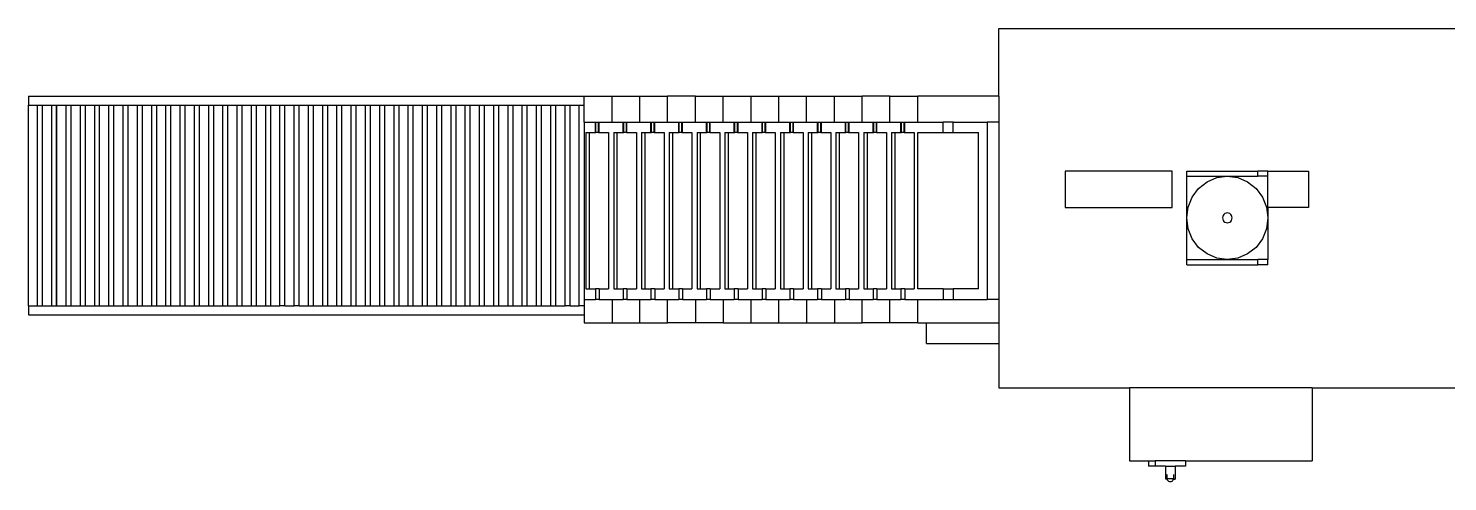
# Model space of a CAD drawing. Header units: centimetres. Extents: x -377814 to 22192, y -2203 to 213441.
# Drawn here: x 16138 to 16924, y -1928 to -1677 of the extents above; entities that cross this region are included whole.
import ezdxf

# ---------------------------------------------------------------- set-up
doc = ezdxf.new("R2010")
doc.units = ezdxf.units.CM
doc.header["$LTSCALE"] = 25.4
doc.layers.get('0').update_dxf_attribs({"color": 200})
doc.layers.add('Maquinas', color=200, linetype='Continuous')

msp = doc.modelspace()

# ---------------------------------------------------------------- linework, layer by layer
for p, q in [((16138.21, -1714.5), (16138.21, -1719.47)), ((16138.21, -1830.55), (16138.21, -1719.47)), ((16138.21, -1719.47), (16143.34, -1719.47)), ((16143.34, -1830.55), (16143.34, -1719.47)), ((16138.21, -1830.55), (16138.21, -1835.52)), ((16138.21, -1830.55), (16143.34, -1830.55))]:
    msp.add_line(p, q)
at = {"layer": 'Maquinas'}
for p, q in [((16675.58, -1714.5), (16675.58, -1677.01)), ((16675.58, -1677.01), (17220.53, -1677.01)), ((16138.21, -1714.5), (16446.05, -1714.5)), ((16143.34, -1719.47), (16146.11, -1719.47)), ((16146.11, -1830.55), (16146.11, -1719.47)), ((16146.11, -1719.47), (16151.24, -1719.47)), ((16151.24, -1830.55), (16151.24, -1719.47)), ((16151.24, -1719.47), (16153.61, -1719.47)), ((16153.61, -1719.47), (16153.61, -1830.55)), ((16153.61, -1719.47), (16154, -1719.47)), ((16154, -1830.55), (16154, -1719.47)), ((16154, -1719.47), (16159.13, -1719.47)), ((16159.13, -1830.55), (16159.13, -1719.47)), ((16159.13, -1719.47), (16161.89, -1719.47)), ((16161.89, -1830.55), (16161.89, -1719.47)), ((16161.89, -1719.47), (16167.02, -1719.47)), ((16167.02, -1830.55), (16167.02, -1719.47)), ((16167.02, -1719.47), (16169.79, -1719.47)), ((16169.79, -1830.55), (16169.79, -1719.47)), ((16169.79, -1719.47), (16174.92, -1719.47)), ((16174.92, -1830.55), (16174.92, -1719.47)), ((16174.92, -1719.47), (16177.68, -1719.47)), ((16177.68, -1830.55), (16177.68, -1719.47)), ((16177.68, -1719.47), (16182.81, -1719.47)), ((16182.81, -1830.55), (16182.81, -1719.47)), ((16182.81, -1719.47), (16185.57, -1719.47)), ((16185.57, -1830.55), (16185.57, -1719.47)), ((16185.57, -1719.47), (16190.7, -1719.47)), ((16190.7, -1830.55), (16190.7, -1719.47)), ((16190.7, -1719.47), (16193.47, -1719.47)), ((16193.47, -1830.55), (16193.47, -1719.47)), ((16193.47, -1719.47), (16198.6, -1719.47)), ((16198.6, -1830.55), (16198.6, -1719.47)), ((16198.6, -1719.47), (16201.36, -1719.47)), ((16201.36, -1830.55), (16201.36, -1719.47)), ((16201.36, -1719.47), (16206.49, -1719.47)), ((16206.49, -1830.55), (16206.49, -1719.47)), ((16206.49, -1719.47), (16209.25, -1719.47)), ((16209.25, -1830.55), (16209.25, -1719.47)), ((16209.25, -1719.47), (16214.38, -1719.47)), ((16214.38, -1830.55), (16214.38, -1719.47)), ((16214.38, -1719.47), (16217.15, -1719.47)), ((16217.15, -1830.55), (16217.15, -1719.47)), ((16217.15, -1719.47), (16222.28, -1719.47)), ((16222.28, -1830.55), (16222.28, -1719.47)), ((16222.28, -1719.47), (16225.04, -1719.47)), ((16225.04, -1830.55), (16225.04, -1719.47)), ((16225.04, -1719.47), (16230.17, -1719.47)), ((16230.17, -1830.55), (16230.17, -1719.47)), ((16230.17, -1719.47), (16232.93, -1719.47)), ((16232.93, -1830.55), (16232.93, -1719.47)), ((16232.93, -1719.47), (16238.06, -1719.47)), ((16238.06, -1830.55), (16238.06, -1719.47)), ((16238.06, -1719.47), (16240.82, -1719.47)), ((16240.82, -1830.55), (16240.82, -1719.47)), ((16240.82, -1719.47), (16245.96, -1719.47)), ((16245.96, -1830.55), (16245.96, -1719.47)), ((16245.96, -1719.47), (16248.72, -1719.47)), ((16248.72, -1830.55), (16248.72, -1719.47)), ((16248.72, -1719.47), (16253.85, -1719.47)), ((16253.85, -1830.55), (16253.85, -1719.47)), ((16253.85, -1719.47), (16256.61, -1719.47)), ((16256.61, -1830.55), (16256.61, -1719.47)), ((16256.61, -1719.47), (16261.74, -1719.47)), ((16261.74, -1830.55), (16261.74, -1719.47)), ((16261.74, -1719.47), (16264.5, -1719.47)), ((16264.5, -1830.55), (16264.5, -1719.47)), ((16264.5, -1719.47), (16269.63, -1719.47)), ((16269.63, -1830.55), (16269.63, -1719.47)), ((16269.63, -1719.47), (16272.4, -1719.47)), ((16272.4, -1830.55), (16272.4, -1719.47)), ((16272.4, -1719.47), (16277.53, -1719.47)), ((16277.53, -1830.55), (16277.53, -1719.47)), ((16277.53, -1719.47), (16280.29, -1719.47)), ((16280.29, -1830.55), (16280.29, -1719.47)), ((16280.29, -1719.47), (16285.42, -1719.47)), ((16285.42, -1830.55), (16285.42, -1719.47)), ((16285.42, -1719.47), (16288.18, -1719.47)), ((16288.18, -1830.55), (16288.18, -1719.47)), ((16288.18, -1719.47), (16293.31, -1719.47)), ((16293.31, -1830.55), (16293.31, -1719.47)), ((16293.31, -1719.47), (16296.08, -1719.47)), ((16296.08, -1830.55), (16296.08, -1719.47)), ((16296.08, -1719.47), (16301.21, -1719.47)), ((16301.21, -1830.55), (16301.21, -1719.47)), ((16301.21, -1719.47), (16303.97, -1719.47)), ((16303.97, -1830.55), (16303.97, -1719.47)), ((16303.97, -1719.47), (16309.1, -1719.47)), ((16309.1, -1830.55), (16309.1, -1719.47)), ((16309.1, -1719.47), (16311.86, -1719.47)), ((16311.86, -1830.55), (16311.86, -1719.47)), ((16311.86, -1719.47), (16316.99, -1719.47)), ((16316.99, -1830.55), (16316.99, -1719.47)), ((16316.99, -1719.47), (16319.76, -1719.47)), ((16319.76, -1830.55), (16319.76, -1719.47)), ((16319.76, -1719.47), (16324.89, -1719.47)), ((16324.89, -1830.55), (16324.89, -1719.47)), ((16324.89, -1719.47), (16327.65, -1719.47)), ((16327.65, -1830.55), (16327.65, -1719.47)), ((16327.65, -1719.47), (16332.78, -1719.47)), ((16332.78, -1830.55), (16332.78, -1719.47)), ((16332.78, -1719.47), (16335.54, -1719.47)), ((16335.54, -1830.55), (16335.54, -1719.47)), ((16335.54, -1719.47), (16340.67, -1719.47)), ((16340.67, -1830.55), (16340.67, -1719.47)), ((16340.67, -1719.47), (16343.44, -1719.47)), ((16343.44, -1830.55), (16343.44, -1719.47)), ((16343.44, -1719.47), (16348.57, -1719.47)), ((16348.57, -1830.55), (16348.57, -1719.47)), ((16348.57, -1719.47), (16351.33, -1719.47)), ((16351.33, -1830.55), (16351.33, -1719.47)), ((16351.33, -1719.47), (16356.46, -1719.47)), ((16356.46, -1830.55), (16356.46, -1719.47)), ((16356.46, -1719.47), (16359.22, -1719.47)), ((16359.22, -1830.55), (16359.22, -1719.47)), ((16359.22, -1719.47), (16364.35, -1719.47)), ((16364.35, -1830.55), (16364.35, -1719.47)), ((16364.35, -1719.47), (16367.12, -1719.47)), ((16367.12, -1830.55), (16367.12, -1719.47)), ((16367.12, -1719.47), (16372.25, -1719.47)), ((16372.25, -1830.55), (16372.25, -1719.47)), ((16372.25, -1719.47), (16375.01, -1719.47)), ((16375.01, -1830.55), (16375.01, -1719.47)), ((16375.01, -1719.47), (16380.14, -1719.47)), ((16380.14, -1830.55), (16380.14, -1719.47)), ((16380.14, -1719.47), (16382.9, -1719.47)), ((16382.9, -1830.55), (16382.9, -1719.47)), ((16382.9, -1719.47), (16388.03, -1719.47)), ((16388.03, -1830.55), (16388.03, -1719.47)), ((16388.03, -1719.47), (16390.8, -1719.47)), ((16390.8, -1830.55), (16390.8, -1719.47)), ((16390.8, -1719.47), (16395.93, -1719.47)), ((16395.93, -1830.55), (16395.93, -1719.47)), ((16395.93, -1719.47), (16398.69, -1719.47)), ((16398.69, -1830.55), (16398.69, -1719.47)), ((16398.69, -1719.47), (16403.82, -1719.47)), ((16403.82, -1830.55), (16403.82, -1719.47)), ((16403.82, -1719.47), (16406.58, -1719.47)), ((16406.58, -1830.55), (16406.58, -1719.47)), ((16406.58, -1719.47), (16411.71, -1719.47)), ((16411.71, -1830.55), (16411.71, -1719.47)), ((16411.71, -1719.47), (16414.47, -1719.47)), ((16414.47, -1830.55), (16414.47, -1719.47)), ((16414.47, -1719.47), (16419.61, -1719.47)), ((16419.61, -1830.55), (16419.61, -1719.47)), ((16419.61, -1719.47), (16422.37, -1719.47)), ((16422.37, -1830.55), (16422.37, -1719.47)), ((16422.37, -1719.47), (16427.5, -1719.47)), ((16427.5, -1830.55), (16427.5, -1719.47)), ((16427.5, -1719.47), (16430.26, -1719.47)), ((16430.26, -1830.55), (16430.26, -1719.47)), ((16430.26, -1719.47), (16435.39, -1719.47)), ((16435.39, -1830.55), (16435.39, -1719.47)), ((16435.39, -1719.47), (16438.15, -1719.47)), ((16438.15, -1830.55), (16438.15, -1719.47)), ((16438.15, -1719.47), (16443.28, -1719.47)), ((16443.28, -1830.55), (16443.28, -1719.47)), ((16443.28, -1719.47), (16446.05, -1719.47)), ((16446.05, -1714.5), (16461.43, -1714.5)), ((16446.05, -1719.47), (16446.05, -1714.5)), ((16446.05, -1728.91), (16446.05, -1719.47)), ((16461.43, -1728.91), (16461.43, -1714.5)), ((16461.43, -1714.5), (16476.81, -1714.5)), ((16476.81, -1714.5), (16492.2, -1714.5)), ((16476.81, -1728.91), (16476.81, -1714.5)), ((16492.2, -1728.91), (16492.2, -1714.5)), ((16507.58, -1714.5), (16492.2, -1714.5)), ((16507.58, -1728.91), (16507.58, -1714.5)), ((16507.58, -1714.5), (16522.96, -1714.5)), ((16522.96, -1728.91), (16522.96, -1714.5)), ((16522.96, -1714.5), (16538.35, -1714.5)), ((16538.35, -1714.5), (16553.73, -1714.5)), ((16538.35, -1728.91), (16538.35, -1714.5)), ((16553.73, -1714.5), (16569.11, -1714.5)), ((16553.73, -1728.91), (16553.73, -1714.5)), ((16569.11, -1728.91), (16569.11, -1714.5)), ((16569.11, -1714.5), (16584.5, -1714.5)), ((16584.5, -1728.91), (16584.5, -1714.5)), ((16584.5, -1714.5), (16599.88, -1714.5)), ((16599.88, -1728.91), (16599.88, -1714.5)), ((16615.26, -1714.5), (16599.88, -1714.5)), ((16615.26, -1728.91), (16615.26, -1714.5)), ((16615.26, -1714.5), (16630.65, -1714.5)), ((16630.65, -1728.91), (16630.65, -1714.5)), ((16675.58, -1714.5), (16630.65, -1714.5)), ((16675.58, -1714.5), (16675.58, -1728.91)), ((16446.05, -1728.91), (16452.16, -1728.91)), ((16446.05, -1728.91), (16446.05, -1826.95)), ((16452.16, -1734.68), (16452.16, -1728.91)), ((16452.16, -1728.91), (16452.47, -1728.91)), ((16452.47, -1734.68), (16452.47, -1728.91)), ((16452.47, -1728.91), (16453.96, -1728.91)), ((16453.96, -1734.68), (16453.96, -1728.91)), ((16453.96, -1728.91), (16454.27, -1728.91)), ((16454.27, -1728.91), (16461.43, -1728.91)), ((16454.27, -1734.68), (16454.27, -1728.91)), ((16461.43, -1728.91), (16467.54, -1728.91)), ((16467.54, -1734.68), (16467.54, -1728.91)), ((16467.54, -1728.91), (16467.85, -1728.91)), ((16467.85, -1734.68), (16467.85, -1728.91)), ((16467.85, -1728.91), (16469.34, -1728.91)), ((16469.34, -1734.68), (16469.34, -1728.91)), ((16469.34, -1728.91), (16469.65, -1728.91)), ((16469.65, -1728.91), (16476.81, -1728.91)), ((16469.65, -1734.68), (16469.65, -1728.91)), ((16476.81, -1728.91), (16482.93, -1728.91)), ((16482.93, -1734.68), (16482.93, -1728.91)), ((16482.93, -1728.91), (16483.23, -1728.91)), ((16483.23, -1734.68), (16483.23, -1728.91)), ((16483.23, -1728.91), (16484.73, -1728.91)), ((16484.73, -1734.68), (16484.73, -1728.91)), ((16484.73, -1728.91), (16485.03, -1728.91)), ((16485.03, -1728.91), (16492.2, -1728.91)), ((16485.03, -1734.68), (16485.03, -1728.91)), ((16492.2, -1728.91), (16498.31, -1728.91)), ((16498.31, -1734.68), (16498.31, -1728.91)), ((16498.31, -1728.91), (16498.62, -1728.91)), ((16498.62, -1734.68), (16498.62, -1728.91)), ((16498.62, -1728.91), (16500.11, -1728.91)), ((16500.11, -1734.68), (16500.11, -1728.91)), ((16500.11, -1728.91), (16500.42, -1728.91)), ((16500.42, -1728.91), (16507.58, -1728.91)), ((16500.42, -1734.68), (16500.42, -1728.91)), ((16507.58, -1728.91), (16513.69, -1728.91)), ((16513.69, -1734.68), (16513.69, -1728.91)), ((16513.69, -1728.91), (16514, -1728.91)), ((16514, -1734.68), (16514, -1728.91)), ((16514, -1728.91), (16515.49, -1728.91)), ((16515.49, -1734.68), (16515.49, -1728.91)), ((16515.49, -1728.91), (16515.8, -1728.91)), ((16515.8, -1728.91), (16522.96, -1728.91)), ((16515.8, -1734.68), (16515.8, -1728.91)), ((16522.96, -1728.91), (16529.08, -1728.91)), ((16529.08, -1734.68), (16529.08, -1728.91)), ((16529.08, -1728.91), (16529.38, -1728.91)), ((16529.38, -1734.68), (16529.38, -1728.91)), ((16529.38, -1728.91), (16530.88, -1728.91)), ((16530.88, -1734.68), (16530.88, -1728.91)), ((16530.88, -1728.91), (16531.18, -1728.91)), ((16531.18, -1728.91), (16538.35, -1728.91)), ((16531.18, -1734.68), (16531.18, -1728.91)), ((16538.35, -1728.91), (16544.46, -1728.91)), ((16544.46, -1734.68), (16544.46, -1728.91)), ((16544.46, -1728.91), (16544.77, -1728.91)), ((16544.77, -1734.68), (16544.77, -1728.91)), ((16544.77, -1728.91), (16546.26, -1728.91)), ((16546.26, -1734.68), (16546.26, -1728.91)), ((16546.26, -1728.91), (16546.57, -1728.91)), ((16546.57, -1728.91), (16553.73, -1728.91)), ((16546.57, -1734.68), (16546.57, -1728.91)), ((16553.73, -1728.91), (16559.84, -1728.91)), ((16559.84, -1734.68), (16559.84, -1728.91)), ((16559.84, -1728.91), (16560.15, -1728.91)), ((16560.15, -1734.68), (16560.15, -1728.91)), ((16560.15, -1728.91), (16561.64, -1728.91)), ((16561.64, -1734.68), (16561.64, -1728.91)), ((16561.64, -1728.91), (16561.95, -1728.91)), ((16561.95, -1728.91), (16569.11, -1728.91)), ((16561.95, -1734.68), (16561.95, -1728.91)), ((16569.11, -1728.91), (16575.23, -1728.91)), ((16575.23, -1734.68), (16575.23, -1728.91)), ((16575.23, -1728.91), (16575.53, -1728.91)), ((16575.53, -1734.68), (16575.53, -1728.91)), ((16575.53, -1728.91), (16577.03, -1728.91)), ((16577.02, -1734.68), (16577.03, -1728.91)), ((16577.03, -1728.91), (16577.33, -1728.91)), ((16577.33, -1728.91), (16584.5, -1728.91)), ((16577.33, -1734.68), (16577.33, -1728.91)), ((16584.5, -1728.91), (16590.61, -1728.91)), ((16590.61, -1734.68), (16590.61, -1728.91)), ((16590.61, -1728.91), (16590.92, -1728.91)), ((16590.92, -1734.68), (16590.92, -1728.91)), ((16590.92, -1728.91), (16592.41, -1728.91)), ((16592.41, -1734.68), (16592.41, -1728.91)), ((16592.41, -1728.91), (16592.72, -1728.91)), ((16592.72, -1728.91), (16599.88, -1728.91)), ((16592.72, -1734.68), (16592.72, -1728.91)), ((16599.88, -1728.91), (16605.99, -1728.91)), ((16605.99, -1734.68), (16605.99, -1728.91)), ((16605.99, -1728.91), (16606.3, -1728.91)), ((16606.3, -1734.68), (16606.3, -1728.91)), ((16606.3, -1728.91), (16607.79, -1728.91)), ((16607.79, -1734.68), (16607.79, -1728.91)), ((16607.79, -1728.91), (16608.1, -1728.91)), ((16608.1, -1728.91), (16615.26, -1728.91)), ((16608.1, -1734.68), (16608.1, -1728.91)), ((16615.26, -1728.91), (16621.38, -1728.91)), ((16621.38, -1734.68), (16621.38, -1728.91)), ((16621.38, -1728.91), (16621.68, -1728.91)), ((16621.68, -1734.68), (16621.68, -1728.91)), ((16621.68, -1728.91), (16623.18, -1728.91)), ((16623.17, -1734.68), (16623.18, -1728.91)), ((16623.18, -1728.91), (16623.48, -1728.91)), ((16623.48, -1728.91), (16630.65, -1728.91)), ((16623.48, -1734.68), (16623.48, -1728.91)), ((16630.65, -1728.91), (16644.68, -1728.91)), ((16644.68, -1734.68), (16644.68, -1728.91)), ((16650.31, -1728.91), (16644.68, -1728.91)), ((16650.31, -1734.68), (16650.31, -1728.91)), ((16650.31, -1728.91), (16669.09, -1728.91)), ((16669.09, -1728.91), (16669.09, -1826.95)), ((16675.58, -1728.91), (16669.09, -1728.91)), ((16675.58, -1728.91), (16675.58, -1826.95)), ((16446.92, -1734.68), (16446.92, -1821.18)), ((16446.92, -1734.68), (16448.76, -1734.68)), ((16448.76, -1734.68), (16448.76, -1821.18)), ((16448.76, -1734.68), (16452.16, -1734.68)), ((16452.16, -1734.68), (16452.47, -1734.68)), ((16453.96, -1734.68), (16452.47, -1734.68)), ((16453.96, -1734.68), (16454.27, -1734.68)), ((16454.27, -1734.68), (16459.5, -1734.68)), ((16459.5, -1734.68), (16459.5, -1821.18)), ((16462.31, -1734.68), (16462.31, -1821.18)), ((16462.31, -1734.68), (16464.14, -1734.68)), ((16464.14, -1734.68), (16464.14, -1821.18)), ((16464.14, -1734.68), (16467.54, -1734.68)), ((16467.54, -1734.68), (16467.85, -1734.68)), ((16469.34, -1734.68), (16467.85, -1734.68)), ((16469.34, -1734.68), (16469.65, -1734.68)), ((16469.65, -1734.68), (16474.89, -1734.68)), ((16474.89, -1734.68), (16474.89, -1821.18)), ((16477.69, -1734.68), (16477.69, -1821.18)), ((16477.69, -1734.68), (16479.52, -1734.68)), ((16479.52, -1734.68), (16479.52, -1821.18)), ((16479.52, -1734.68), (16482.93, -1734.68)), ((16482.93, -1734.68), (16483.23, -1734.68)), ((16484.73, -1734.68), (16483.23, -1734.68)), ((16484.73, -1734.68), (16485.03, -1734.68)), ((16485.03, -1734.68), (16490.27, -1734.68)), ((16490.27, -1734.68), (16490.27, -1821.18)), ((16493.07, -1734.68), (16493.07, -1821.18)), ((16493.07, -1734.68), (16494.9, -1734.68)), ((16494.9, -1734.68), (16494.9, -1821.18)), ((16494.9, -1734.68), (16498.31, -1734.68)), ((16498.31, -1734.68), (16498.62, -1734.68)), ((16500.11, -1734.68), (16498.62, -1734.68)), ((16500.11, -1734.68), (16500.42, -1734.68)), ((16500.42, -1734.68), (16505.65, -1734.68)), ((16505.65, -1734.68), (16505.65, -1821.18)), ((16508.46, -1734.68), (16508.46, -1821.18)), ((16508.46, -1734.68), (16510.29, -1734.68)), ((16510.29, -1734.68), (16510.29, -1821.18)), ((16510.29, -1734.68), (16513.69, -1734.68)), ((16513.69, -1734.68), (16514, -1734.68)), ((16515.49, -1734.68), (16514, -1734.68)), ((16515.49, -1734.68), (16515.8, -1734.68)), ((16515.8, -1734.68), (16521.04, -1734.68)), ((16521.04, -1734.68), (16521.04, -1821.18)), ((16523.84, -1734.68), (16523.84, -1821.18)), ((16523.84, -1734.68), (16525.67, -1734.68)), ((16525.67, -1734.68), (16525.67, -1821.18)), ((16525.67, -1734.68), (16529.08, -1734.68)), ((16529.08, -1734.68), (16529.38, -1734.68)), ((16530.88, -1734.68), (16529.38, -1734.68)), ((16530.88, -1734.68), (16531.18, -1734.68)), ((16531.18, -1734.68), (16536.42, -1734.68)), ((16536.42, -1734.68), (16536.42, -1821.18)), ((16539.22, -1734.68), (16539.22, -1821.18)), ((16539.22, -1734.68), (16541.05, -1734.68)), ((16541.05, -1734.68), (16541.05, -1821.18)), ((16541.05, -1734.68), (16544.46, -1734.68)), ((16544.46, -1734.68), (16544.77, -1734.68)), ((16546.26, -1734.68), (16544.77, -1734.68)), ((16546.26, -1734.68), (16546.57, -1734.68)), ((16546.57, -1734.68), (16551.8, -1734.68)), ((16551.8, -1734.68), (16551.8, -1821.18)), ((16554.61, -1734.68), (16554.61, -1821.18)), ((16554.61, -1734.68), (16556.44, -1734.68)), ((16556.44, -1734.68), (16556.44, -1821.18)), ((16556.44, -1734.68), (16559.84, -1734.68)), ((16559.84, -1734.68), (16560.15, -1734.68)), ((16561.64, -1734.68), (16560.15, -1734.68)), ((16561.64, -1734.68), (16561.95, -1734.68)), ((16561.95, -1734.68), (16567.19, -1734.68)), ((16567.19, -1734.68), (16567.19, -1821.18)), ((16569.99, -1734.68), (16569.99, -1821.18)), ((16569.99, -1734.68), (16571.82, -1734.68)), ((16571.82, -1734.68), (16571.82, -1821.18)), ((16571.82, -1734.68), (16575.23, -1734.68)), ((16575.23, -1734.68), (16575.53, -1734.68)), ((16577.02, -1734.68), (16575.53, -1734.68)), ((16577.02, -1734.68), (16577.33, -1734.68)), ((16577.33, -1734.68), (16582.57, -1734.68)), ((16582.57, -1734.68), (16582.57, -1821.18)), ((16585.37, -1734.68), (16585.37, -1821.18)), ((16585.37, -1734.68), (16587.2, -1734.68)), ((16587.2, -1734.68), (16587.2, -1821.18)), ((16587.2, -1734.68), (16590.61, -1734.68)), ((16590.61, -1734.68), (16590.92, -1734.68)), ((16592.41, -1734.68), (16590.92, -1734.68)), ((16592.41, -1734.68), (16592.72, -1734.68)), ((16592.72, -1734.68), (16597.95, -1734.68)), ((16597.95, -1734.68), (16597.95, -1821.18)), ((16600.75, -1734.68), (16600.75, -1821.18)), ((16600.75, -1734.68), (16602.59, -1734.68)), ((16602.59, -1734.68), (16602.59, -1821.18)), ((16602.59, -1734.68), (16605.99, -1734.68)), ((16605.99, -1734.68), (16606.3, -1734.68)), ((16607.79, -1734.68), (16606.3, -1734.68)), ((16607.79, -1734.68), (16608.1, -1734.68)), ((16608.1, -1734.68), (16613.34, -1734.68)), ((16613.34, -1734.68), (16613.34, -1821.18)), ((16616.14, -1734.68), (16616.14, -1821.18)), ((16616.14, -1734.68), (16617.97, -1734.68)), ((16617.97, -1734.68), (16617.97, -1821.18)), ((16617.97, -1734.68), (16621.38, -1734.68)), ((16621.38, -1734.68), (16621.68, -1734.68)), ((16623.17, -1734.68), (16621.68, -1734.68)), ((16623.17, -1734.68), (16623.48, -1734.68)), ((16623.48, -1734.68), (16628.72, -1734.68)), ((16628.72, -1734.68), (16628.72, -1821.18)), ((16630.65, -1821.18), (16630.65, -1734.68)), ((16630.65, -1734.68), (16644.68, -1734.68)), ((16644.68, -1734.68), (16650.31, -1734.68)), ((16650.31, -1734.68), (16664.35, -1734.68)), ((16664.35, -1821.18), (16664.35, -1734.68)), ((16712.23, -1755.93), (16712.23, -1776.11)), ((16771.56, -1755.93), (16712.23, -1755.93)), ((16771.56, -1776.11), (16771.56, -1755.93)), ((16779.63, -1758.81), (16779.63, -1755.93)), ((16779.63, -1755.93), (16818.95, -1755.93)), ((16779.63, -1758.81), (16802.1, -1758.81)), ((16779.63, -1781.88), (16779.63, -1758.81)), ((16790.87, -1761.9), (16796.29, -1759.6)), ((16796.29, -1759.6), (16802.1, -1758.81)), ((16802.1, -1758.81), (16807.92, -1759.6)), ((16802.1, -1758.81), (16818.95, -1758.81)), ((16807.92, -1759.6), (16813.34, -1761.9)), ((16818.95, -1758.81), (16818.95, -1755.93)), ((16824.57, -1755.93), (16818.95, -1755.93)), ((16824.57, -1758.81), (16818.95, -1758.81)), ((16824.57, -1758.81), (16824.57, -1755.93)), ((16824.57, -1755.93), (16847.04, -1755.93)), ((16824.57, -1776.11), (16824.57, -1758.81)), ((16847.04, -1755.93), (16847.04, -1776.11)), ((16782.64, -1770.35), (16786.22, -1765.57)), ((16786.22, -1765.57), (16790.87, -1761.9)), ((16813.34, -1761.9), (16817.99, -1765.57)), ((16817.99, -1765.57), (16821.56, -1770.35)), ((16779.63, -1781.88), (16780.4, -1775.91)), ((16780.4, -1775.91), (16782.64, -1770.35)), ((16821.56, -1770.35), (16823.8, -1775.91)), ((16823.8, -1775.91), (16824.57, -1781.88)), ((16712.23, -1776.11), (16771.56, -1776.11)), ((16780.4, -1787.85), (16779.63, -1781.88)), ((16779.63, -1804.95), (16779.63, -1781.88)), ((16799.54, -1781.17), (16799.45, -1781.88)), ((16799.45, -1781.88), (16799.54, -1782.58)), ((16799.8, -1780.52), (16799.54, -1781.17)), ((16799.54, -1782.58), (16799.8, -1783.24)), ((16800.22, -1779.95), (16799.8, -1780.52)), ((16799.8, -1783.24), (16800.22, -1783.81)), ((16800.77, -1779.52), (16800.22, -1779.95)), ((16800.22, -1783.81), (16800.77, -1784.24)), ((16801.41, -1779.24), (16800.77, -1779.52)), ((16802.1, -1779.15), (16801.41, -1779.24)), ((16802.79, -1779.24), (16802.1, -1779.15)), ((16803.43, -1779.52), (16802.79, -1779.24)), ((16803.98, -1779.95), (16803.43, -1779.52)), ((16803.43, -1784.24), (16803.98, -1783.81)), ((16804.4, -1780.52), (16803.98, -1779.95)), ((16803.98, -1783.81), (16804.4, -1783.24)), ((16804.67, -1781.17), (16804.4, -1780.52)), ((16804.4, -1783.24), (16804.67, -1782.58)), ((16804.76, -1781.88), (16804.67, -1781.17)), ((16804.67, -1782.58), (16804.76, -1781.88)), ((16824.57, -1781.88), (16823.8, -1787.85)), ((16847.04, -1776.11), (16824.57, -1776.11)), ((16824.57, -1776.11), (16824.57, -1781.88)), ((16824.57, -1781.88), (16824.57, -1804.95)), ((16782.64, -1793.41), (16780.4, -1787.85)), ((16800.77, -1784.24), (16801.41, -1784.51)), ((16801.41, -1784.51), (16802.1, -1784.61)), ((16802.1, -1784.61), (16802.79, -1784.51)), ((16802.79, -1784.51), (16803.43, -1784.24)), ((16823.8, -1787.85), (16821.56, -1793.41)), ((16786.22, -1798.19), (16782.64, -1793.41)), ((16790.87, -1801.86), (16786.22, -1798.19)), ((16817.99, -1798.19), (16813.34, -1801.86)), ((16821.56, -1793.41), (16817.99, -1798.19)), ((16779.63, -1807.83), (16779.63, -1804.95)), ((16779.63, -1804.95), (16802.1, -1804.95)), ((16796.29, -1804.16), (16790.87, -1801.86)), ((16802.1, -1804.95), (16796.29, -1804.16)), ((16807.92, -1804.16), (16802.1, -1804.95)), ((16802.1, -1804.95), (16818.95, -1804.95)), ((16813.34, -1801.86), (16807.92, -1804.16)), ((16818.95, -1807.83), (16818.95, -1804.95)), ((16824.57, -1804.95), (16818.95, -1804.95)), ((16824.57, -1807.83), (16824.57, -1804.95)), ((16779.63, -1807.83), (16818.95, -1807.83)), ((16824.57, -1807.83), (16818.95, -1807.83)), ((16446.92, -1821.18), (16448.76, -1821.18)), ((16448.76, -1821.18), (16452.17, -1821.18)), ((16452.17, -1821.18), (16452.17, -1826.95)), ((16454.25, -1821.18), (16452.17, -1821.18)), ((16454.25, -1821.18), (16454.25, -1826.95)), ((16454.25, -1821.18), (16459.5, -1821.18)), ((16462.31, -1821.18), (16464.14, -1821.18)), ((16464.14, -1821.18), (16467.56, -1821.18)), ((16467.56, -1821.18), (16467.56, -1826.95)), ((16469.64, -1821.18), (16467.56, -1821.18)), ((16469.64, -1821.18), (16469.64, -1826.95)), ((16469.64, -1821.18), (16474.89, -1821.18)), ((16477.69, -1821.18), (16479.52, -1821.18)), ((16479.52, -1821.18), (16482.94, -1821.18)), ((16482.94, -1821.18), (16482.94, -1826.95)), ((16485.02, -1821.18), (16482.94, -1821.18)), ((16485.02, -1821.18), (16485.02, -1826.95)), ((16485.02, -1821.18), (16490.27, -1821.18)), ((16493.07, -1821.18), (16494.9, -1821.18)), ((16494.9, -1821.18), (16498.32, -1821.18)), ((16498.32, -1821.18), (16498.32, -1826.95)), ((16500.4, -1821.18), (16498.32, -1821.18)), ((16500.4, -1821.18), (16500.4, -1826.95)), ((16500.4, -1821.18), (16505.65, -1821.18)), ((16508.46, -1821.18), (16510.29, -1821.18)), ((16510.29, -1821.18), (16513.71, -1821.18)), ((16513.71, -1821.18), (16513.71, -1826.95)), ((16515.79, -1821.18), (16513.71, -1821.18)), ((16515.79, -1821.18), (16515.79, -1826.95)), ((16515.79, -1821.18), (16521.04, -1821.18)), ((16523.84, -1821.18), (16525.67, -1821.18)), ((16525.67, -1821.18), (16529.09, -1821.18)), ((16529.09, -1821.18), (16529.09, -1826.95)), ((16531.17, -1821.18), (16529.09, -1821.18)), ((16531.17, -1821.18), (16531.17, -1826.95)), ((16531.17, -1821.18), (16536.42, -1821.18)), ((16539.22, -1821.18), (16541.05, -1821.18)), ((16541.05, -1821.18), (16544.47, -1821.18)), ((16544.47, -1821.18), (16544.47, -1826.95)), ((16546.55, -1821.18), (16544.47, -1821.18)), ((16546.55, -1821.18), (16546.55, -1826.95)), ((16546.55, -1821.18), (16551.8, -1821.18)), ((16554.61, -1821.18), (16556.44, -1821.18)), ((16556.44, -1821.18), (16559.86, -1821.18)), ((16559.86, -1821.18), (16559.86, -1826.95)), ((16561.94, -1821.18), (16559.86, -1821.18)), ((16561.94, -1821.18), (16561.94, -1826.95)), ((16561.94, -1821.18), (16567.19, -1821.18)), ((16569.99, -1821.18), (16571.82, -1821.18)), ((16571.82, -1821.18), (16575.24, -1821.18)), ((16575.24, -1821.18), (16575.24, -1826.95)), ((16577.32, -1821.18), (16575.24, -1821.18)), ((16577.32, -1821.18), (16577.32, -1826.95)), ((16577.32, -1821.18), (16582.57, -1821.18)), ((16585.37, -1821.18), (16587.2, -1821.18)), ((16587.2, -1821.18), (16590.62, -1821.18)), ((16590.62, -1821.18), (16590.62, -1826.95)), ((16592.7, -1821.18), (16590.62, -1821.18)), ((16592.7, -1821.18), (16592.7, -1826.95)), ((16592.7, -1821.18), (16597.95, -1821.18)), ((16600.75, -1821.18), (16602.59, -1821.18)), ((16602.59, -1821.18), (16606.01, -1821.18)), ((16606.01, -1821.18), (16606.01, -1826.95)), ((16608.09, -1821.18), (16606.01, -1821.18)), ((16608.09, -1821.18), (16608.09, -1826.95)), ((16608.09, -1821.18), (16613.34, -1821.18)), ((16616.14, -1821.18), (16617.97, -1821.18)), ((16617.97, -1821.18), (16621.39, -1821.18)), ((16621.39, -1821.18), (16621.39, -1826.95)), ((16623.47, -1821.18), (16621.39, -1821.18)), ((16623.47, -1821.18), (16623.47, -1826.95)), ((16623.47, -1821.18), (16628.72, -1821.18)), ((16644.69, -1821.18), (16630.65, -1821.18)), ((16644.69, -1821.18), (16644.69, -1826.95)), ((16644.69, -1821.18), (16650.31, -1821.18)), ((16650.31, -1821.18), (16650.31, -1826.95)), ((16664.35, -1821.18), (16650.31, -1821.18)), ((16143.34, -1830.55), (16146.11, -1830.55)), ((16146.11, -1830.55), (16151.24, -1830.55)), ((16151.24, -1830.55), (16153.61, -1830.55)), ((16153.61, -1830.55), (16154, -1830.55)), ((16154, -1830.55), (16159.13, -1830.55)), ((16159.13, -1830.55), (16161.89, -1830.55)), ((16161.89, -1830.55), (16167.02, -1830.55)), ((16167.02, -1830.55), (16169.79, -1830.55)), ((16169.79, -1830.55), (16174.92, -1830.55)), ((16174.92, -1830.55), (16177.68, -1830.55)), ((16177.68, -1830.55), (16182.81, -1830.55)), ((16182.81, -1830.55), (16185.57, -1830.55)), ((16185.57, -1830.55), (16190.7, -1830.55)), ((16190.7, -1830.55), (16193.47, -1830.55)), ((16193.47, -1830.55), (16198.6, -1830.55)), ((16198.6, -1830.55), (16201.36, -1830.55)), ((16201.36, -1830.55), (16206.49, -1830.55)), ((16206.49, -1830.55), (16209.25, -1830.55)), ((16209.25, -1830.55), (16214.38, -1830.55)), ((16214.38, -1830.55), (16217.15, -1830.55)), ((16217.15, -1830.55), (16222.28, -1830.55)), ((16222.28, -1830.55), (16225.04, -1830.55)), ((16225.04, -1830.55), (16230.17, -1830.55)), ((16230.17, -1830.55), (16232.93, -1830.55)), ((16232.93, -1830.55), (16238.06, -1830.55)), ((16238.06, -1830.55), (16240.82, -1830.55)), ((16240.82, -1830.55), (16245.96, -1830.55)), ((16245.96, -1830.55), (16248.72, -1830.55)), ((16248.72, -1830.55), (16253.85, -1830.55)), ((16253.85, -1830.55), (16256.61, -1830.55)), ((16256.61, -1830.55), (16261.74, -1830.55)), ((16261.74, -1830.55), (16264.5, -1830.55)), ((16264.5, -1830.55), (16269.63, -1830.55)), ((16269.63, -1830.55), (16272.4, -1830.55)), ((16272.4, -1830.55), (16277.53, -1830.55)), ((16280.29, -1830.55), (16277.53, -1830.55)), ((16280.29, -1830.55), (16277.53, -1830.55)), ((16280.29, -1830.55), (16285.42, -1830.55)), ((16288.18, -1830.55), (16285.42, -1830.55)), ((16288.18, -1830.55), (16285.42, -1830.55)), ((16288.18, -1830.55), (16293.31, -1830.55)), ((16293.31, -1830.55), (16296.08, -1830.55)), ((16296.08, -1830.55), (16301.21, -1830.55)), ((16301.21, -1830.55), (16303.97, -1830.55)), ((16303.97, -1830.55), (16309.1, -1830.55)), ((16309.1, -1830.55), (16311.86, -1830.55)), ((16311.86, -1830.55), (16316.99, -1830.55)), ((16316.99, -1830.55), (16319.76, -1830.55)), ((16319.76, -1830.55), (16324.89, -1830.55)), ((16324.89, -1830.55), (16327.65, -1830.55)), ((16327.65, -1830.55), (16332.78, -1830.55)), ((16332.78, -1830.55), (16335.54, -1830.55)), ((16335.54, -1830.55), (16340.67, -1830.55)), ((16340.67, -1830.55), (16343.44, -1830.55)), ((16343.44, -1830.55), (16348.57, -1830.55)), ((16348.57, -1830.55), (16351.33, -1830.55)), ((16351.33, -1830.55), (16356.46, -1830.55)), ((16356.46, -1830.55), (16359.22, -1830.55)), ((16359.22, -1830.55), (16364.35, -1830.55)), ((16364.35, -1830.55), (16367.12, -1830.55)), ((16367.12, -1830.55), (16372.25, -1830.55)), ((16372.25, -1830.55), (16375.01, -1830.55)), ((16375.01, -1830.55), (16380.14, -1830.55)), ((16380.14, -1830.55), (16382.9, -1830.55)), ((16382.9, -1830.55), (16388.03, -1830.55)), ((16388.03, -1830.55), (16390.8, -1830.55)), ((16390.8, -1830.55), (16395.93, -1830.55)), ((16395.93, -1830.55), (16398.69, -1830.55)), ((16398.69, -1830.55), (16403.82, -1830.55)), ((16403.82, -1830.55), (16406.58, -1830.55)), ((16406.58, -1830.55), (16411.71, -1830.55)), ((16411.71, -1830.55), (16414.47, -1830.55)), ((16414.47, -1830.55), (16419.61, -1830.55)), ((16419.61, -1830.55), (16422.37, -1830.55)), ((16422.37, -1830.55), (16427.5, -1830.55)), ((16427.5, -1830.55), (16430.26, -1830.55)), ((16430.26, -1830.55), (16435.39, -1830.55)), ((16438.15, -1830.55), (16435.39, -1830.55)), ((16438.15, -1830.55), (16443.28, -1830.55)), ((16446.05, -1830.55), (16443.28, -1830.55)), ((16446.05, -1826.95), (16446.05, -1830.55)), ((16446.05, -1826.95), (16452.17, -1826.95)), ((16446.05, -1830.55), (16446.05, -1835.52)), ((16454.25, -1826.95), (16452.17, -1826.95)), ((16454.13, -1826.95), (16454.12, -1826.95)), ((16454.25, -1826.95), (16461.43, -1826.95)), ((16461.43, -1826.95), (16461.43, -1839.92)), ((16461.43, -1826.95), (16467.56, -1826.95)), ((16469.64, -1826.95), (16467.56, -1826.95)), ((16469.52, -1826.95), (16469.51, -1826.95)), ((16469.64, -1826.95), (16476.81, -1826.95)), ((16476.81, -1839.92), (16476.81, -1826.95)), ((16476.81, -1826.95), (16482.94, -1826.95)), ((16485.02, -1826.95), (16482.94, -1826.95)), ((16484.9, -1826.95), (16484.89, -1826.95)), ((16485.02, -1826.95), (16492.2, -1826.95)), ((16492.2, -1839.92), (16492.2, -1826.95)), ((16492.2, -1826.95), (16498.32, -1826.95)), ((16500.4, -1826.95), (16498.32, -1826.95)), ((16500.28, -1826.95), (16500.27, -1826.95)), ((16500.4, -1826.95), (16507.58, -1826.95)), ((16507.58, -1826.95), (16507.58, -1839.92)), ((16507.58, -1826.95), (16513.71, -1826.95)), ((16515.79, -1826.95), (16513.71, -1826.95)), ((16515.67, -1826.95), (16515.66, -1826.95)), ((16515.79, -1826.95), (16522.96, -1826.95)), ((16522.96, -1826.95), (16522.96, -1839.92)), ((16522.96, -1826.95), (16529.09, -1826.95)), ((16531.17, -1826.95), (16529.09, -1826.95)), ((16531.05, -1826.95), (16531.04, -1826.95)), ((16531.17, -1826.95), (16538.35, -1826.95)), ((16538.35, -1839.92), (16538.35, -1826.95)), ((16538.35, -1826.95), (16544.47, -1826.95)), ((16546.55, -1826.95), (16544.47, -1826.95)), ((16546.43, -1826.95), (16546.42, -1826.95)), ((16546.55, -1826.95), (16553.73, -1826.95)), ((16553.73, -1839.92), (16553.73, -1826.95)), ((16553.73, -1826.95), (16559.86, -1826.95)), ((16561.94, -1826.95), (16559.86, -1826.95)), ((16561.82, -1826.95), (16561.81, -1826.95)), ((16561.94, -1826.95), (16569.11, -1826.95)), ((16569.11, -1826.95), (16569.11, -1839.92)), ((16569.11, -1826.95), (16575.24, -1826.95)), ((16577.32, -1826.95), (16575.24, -1826.95)), ((16577.2, -1826.95), (16577.19, -1826.95)), ((16577.32, -1826.95), (16584.5, -1826.95)), ((16584.5, -1826.95), (16584.5, -1839.92)), ((16584.5, -1826.95), (16590.62, -1826.95)), ((16592.7, -1826.95), (16590.62, -1826.95)), ((16592.58, -1826.95), (16592.57, -1826.95)), ((16592.7, -1826.95), (16599.88, -1826.95)), ((16599.88, -1839.92), (16599.88, -1826.95)), ((16599.88, -1826.95), (16606.01, -1826.95)), ((16608.09, -1826.95), (16606.01, -1826.95)), ((16607.97, -1826.95), (16607.96, -1826.95)), ((16608.09, -1826.95), (16615.26, -1826.95)), ((16615.26, -1839.92), (16615.26, -1826.95)), ((16615.26, -1826.95), (16621.39, -1826.95)), ((16623.47, -1826.95), (16621.39, -1826.95)), ((16623.35, -1826.95), (16623.34, -1826.95)), ((16623.47, -1826.95), (16630.65, -1826.95)), ((16630.65, -1839.92), (16630.65, -1826.95)), ((16630.65, -1826.95), (16644.69, -1826.95)), ((16644.69, -1826.95), (16650.31, -1826.95)), ((16650.31, -1826.95), (16669.09, -1826.95)), ((16675.58, -1826.95), (16669.09, -1826.95)), ((16675.58, -1826.95), (16675.58, -1839.92)), ((16138.21, -1835.52), (16446.05, -1835.52)), ((16446.05, -1835.52), (16446.05, -1839.92)), ((16446.05, -1839.92), (16461.43, -1839.92)), ((16461.43, -1839.92), (16476.81, -1839.92)), ((16476.81, -1839.92), (16492.2, -1839.92)), ((16507.58, -1839.92), (16492.2, -1839.92)), ((16522.96, -1839.92), (16507.58, -1839.92)), ((16522.96, -1839.92), (16538.35, -1839.92)), ((16538.35, -1839.92), (16553.73, -1839.92)), ((16553.73, -1839.92), (16569.11, -1839.92)), ((16569.11, -1839.92), (16584.5, -1839.92)), ((16584.5, -1839.92), (16599.88, -1839.92)), ((16615.26, -1839.92), (16599.88, -1839.92)), ((16630.65, -1839.92), (16615.26, -1839.92)), ((16630.65, -1839.92), (16635.59, -1839.92)), ((16635.59, -1851.46), (16635.59, -1839.92)), ((16635.59, -1839.92), (16675.58, -1839.92)), ((16675.58, -1839.92), (16675.58, -1851.46)), ((16635.59, -1851.46), (16675.58, -1851.46)), ((16675.58, -1851.46), (16675.58, -1875.96)), ((16675.58, -1875.96), (16747.94, -1875.96)), ((16747.94, -1875.96), (16747.94, -1916.33)), ((16849.04, -1875.96), (16747.94, -1875.96)), ((16849.04, -1875.96), (16849.04, -1916.33)), ((16849.04, -1875.96), (17220.53, -1875.96)), ((16747.94, -1916.33), (16758.46, -1916.33)), ((16758.46, -1916.33), (16758.46, -1919.21)), ((16758.46, -1916.33), (16762.1, -1916.33)), ((16762.1, -1916.33), (16762.1, -1919.21)), ((16778.95, -1916.33), (16762.1, -1916.33)), ((16778.95, -1916.33), (16778.95, -1919.21)), ((16778.95, -1916.33), (16849.04, -1916.33)), ((16762.1, -1919.21), (16758.46, -1919.21)), ((16767.81, -1919.21), (16762.1, -1919.21)), ((16767.81, -1919.21), (16767.81, -1926.36)), ((16767.81, -1919.21), (16773.24, -1919.21)), ((16768.61, -1923.83), (16768.61, -1926.36)), ((16772.45, -1926.36), (16772.45, -1923.83)), ((16773.24, -1919.21), (16773.24, -1926.42)), ((16778.95, -1919.21), (16773.24, -1919.21)), ((16767.81, -1926.36), (16768.61, -1926.36)), ((16768.61, -1926.36), (16768.68, -1926.36)), ((16768.68, -1926.36), (16768.87, -1926.83)), ((16772.38, -1926.36), (16768.68, -1926.36)), ((16768.87, -1926.83), (16769.17, -1927.24)), ((16769.17, -1927.24), (16769.57, -1927.55)), ((16769.57, -1927.55), (16770.03, -1927.75)), ((16770.03, -1927.75), (16770.53, -1927.82)), ((16770.53, -1927.82), (16771.03, -1927.75)), ((16771.03, -1927.75), (16771.49, -1927.55)), ((16771.49, -1927.55), (16771.89, -1927.24)), ((16771.89, -1927.24), (16772.19, -1926.83)), ((16772.19, -1926.83), (16772.38, -1926.36)), ((16772.38, -1926.36), (16772.45, -1926.36)), ((16772.45, -1926.42), (16772.45, -1926.36)), ((16772.45, -1926.42), (16773.24, -1926.42))]:
    msp.add_line(p, q, dxfattribs=at)

doc.saveas('drawing.dxf')
